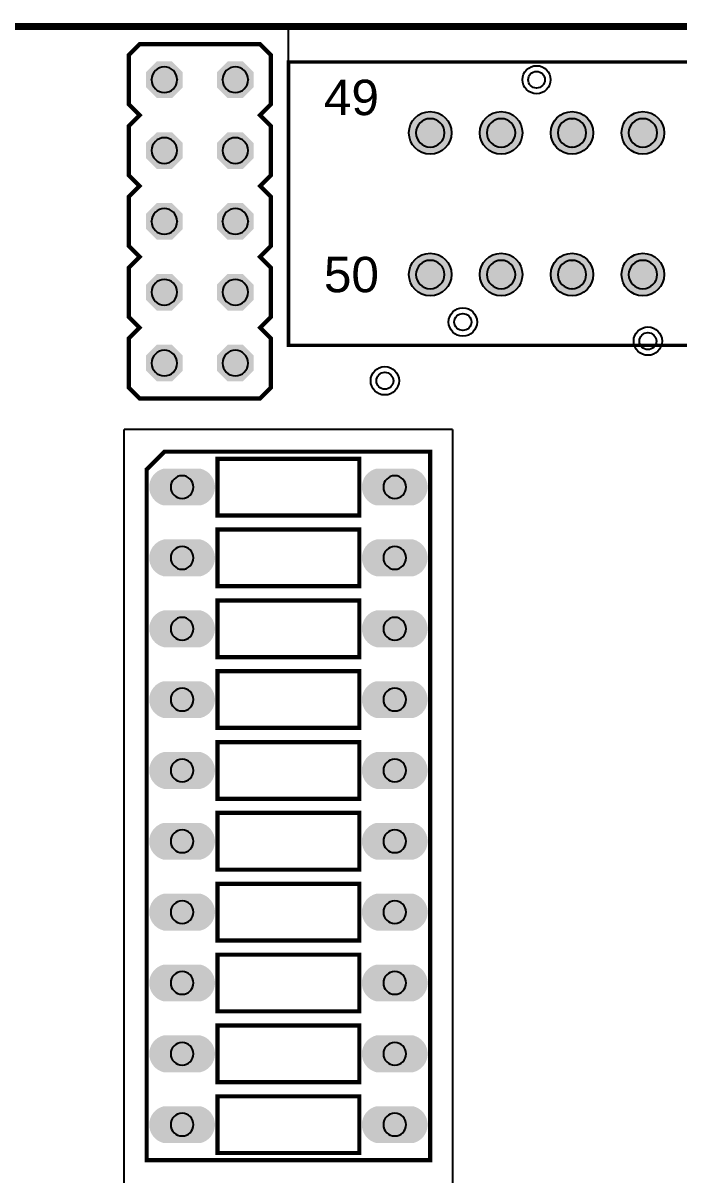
# Model space of a CAD drawing. Header units: millimetres. Extents: x -269 to 152, y -111 to 76.
# Drawn here: x 9.15 to 32.65, y -11.16 to 30.14 of the extents above; entities that cross this region are included whole.
import ezdxf

# ---------------------------------------------------------------- set-up
doc = ezdxf.new("R2010")
doc.units = ezdxf.units.MM
doc.layers.get('0').update_dxf_attribs({"color": 18, "lineweight": 25, "true_color": 0x000000})
doc.layers.add('iBOLIT', color=1, linetype='Continuous', lineweight=25, true_color=0xff0000)
doc.styles.add('textstyle14', font='arial.ttf')
doc.styles.add('textstyle15', font='arial.ttf')

msp = doc.modelspace()

# ---------------------------------------------------------------- hatches: boundary and pattern name
at = {"layer": 'iBOLIT', "transparency": 33554687}
for points in [[(13.94273200000008, 28.76692800000011), (13.55792200000008, 28.3821180000001), (13.55792200000008, 27.8377960000001), (13.94273200000008, 27.45273200000011), (14.48705400000008, 27.45273200000011), (14.87211800000009, 27.8377960000001), (14.87211800000009, 28.3821180000001), (14.48705400000008, 28.76692800000011)], [(16.48273200000008, 28.76692800000011), (16.09792200000008, 28.3821180000001), (16.09792200000008, 27.8377960000001), (16.48273200000008, 27.45273200000011), (17.02705400000008, 27.45273200000011), (17.41211800000008, 27.8377960000001), (17.41211800000008, 28.3821180000001), (17.02705400000008, 28.76692800000011)], [(13.94273200000008, 26.2269280000001), (13.55792200000008, 25.84211800000007), (13.55792200000008, 25.29779600000006), (13.94273200000008, 24.91273200000006), (14.48705400000008, 24.91273200000006), (14.87211800000009, 25.29779600000006), (14.87211800000009, 25.84211800000007), (14.48705400000008, 26.2269280000001)], [(16.48273200000008, 26.2269280000001), (16.09792200000008, 25.84211800000007), (16.09792200000008, 25.29779600000006), (16.48273200000008, 24.91273200000006), (17.02705400000008, 24.91273200000006), (17.41211800000008, 25.29779600000006), (17.41211800000008, 25.84211800000007), (17.02705400000008, 26.2269280000001)], [(13.94273200000008, 23.68692800000001), (13.55792200000008, 23.30211800000006), (13.55792200000008, 22.75779600000006), (13.94273200000008, 22.37273200000006), (14.48705400000008, 22.37273200000006), (14.87211800000009, 22.75779600000006), (14.87211800000009, 23.30211800000006), (14.48705400000008, 23.68692800000001)], [(16.48273200000008, 23.68692800000001), (16.09792200000008, 23.30211800000006), (16.09792200000008, 22.75779600000006), (16.48273200000008, 22.37273200000006), (17.02705400000008, 22.37273200000006), (17.41211800000008, 22.75779600000006), (17.41211800000008, 23.30211800000006), (17.02705400000008, 23.68692800000001)], [(13.94273200000008, 21.146928), (13.55792200000008, 20.76211800000006), (13.55792200000008, 20.21779600000006), (13.94273200000008, 19.83273200000006), (14.48705400000008, 19.83273200000006), (14.87211800000009, 20.21779600000006), (14.87211800000009, 20.76211800000006), (14.48705400000008, 21.146928)], [(16.48273200000008, 21.146928), (16.09792200000008, 20.76211800000006), (16.09792200000008, 20.21779600000006), (16.48273200000008, 19.83273200000006), (17.02705400000008, 19.83273200000006), (17.41211800000008, 20.21779600000006), (17.41211800000008, 20.76211800000006), (17.02705400000008, 21.146928)], [(13.94273200000008, 18.60692800000001), (13.55792200000008, 18.22211800000007), (13.55792200000008, 17.67779600000006), (13.94273200000008, 17.29273200000006), (14.48705400000008, 17.29273200000006), (14.87211800000009, 17.67779600000006), (14.87211800000009, 18.22211800000007), (14.48705400000008, 18.60692800000001)], [(16.48273200000008, 18.60692800000001), (16.09792200000008, 18.22211800000007), (16.09792200000008, 17.67779600000006), (16.48273200000008, 17.29273200000006), (17.02705400000008, 17.29273200000006), (17.41211800000008, 17.67779600000006), (17.41211800000008, 18.22211800000007), (17.02705400000008, 18.60692800000001)]]:
    msp.add_hatch(color=256, dxfattribs=at).paths.add_polyline_path(points, flags=0)
h = msp.add_hatch(color=256, dxfattribs=at)
edge = h.paths.add_edge_path(flags=0)
edge.add_arc((23.74002000000009, 26.20483000000013), 0.7619999999999999, 180, 360)
edge.add_arc((23.74002000000009, 26.20483000000013), 0.7619999999999999, 0, 180)
h = msp.add_hatch(color=256, dxfattribs=at)
edge = h.paths.add_edge_path(flags=0)
edge.add_arc((26.28002000000009, 26.20483000000013), 0.7619999999999999, 180, 360)
edge.add_arc((26.28002000000009, 26.20483000000013), 0.7619999999999999, 0, 180)
h = msp.add_hatch(color=256, dxfattribs=at)
edge = h.paths.add_edge_path(flags=0)
edge.add_arc((28.82002000000009, 26.20483000000013), 0.7619999999999999, 180, 360)
edge.add_arc((28.82002000000009, 26.20483000000013), 0.7619999999999999, 0, 180)
h = msp.add_hatch(color=256, dxfattribs=at)
edge = h.paths.add_edge_path(flags=0)
edge.add_arc((31.36002000000009, 26.20483000000013), 0.7619999999999999, 180, 360)
edge.add_arc((31.36002000000009, 26.20483000000013), 0.7619999999999999, 0, 180)
h = msp.add_hatch(color=256, dxfattribs=at)
edge = h.paths.add_edge_path(flags=0)
edge.add_arc((23.74002000000009, 21.12483000000003), 0.7619999999999999, 180, 360)
edge.add_arc((23.74002000000009, 21.12483000000003), 0.7619999999999999, 0, 180)
h = msp.add_hatch(color=256, dxfattribs=at)
edge = h.paths.add_edge_path(flags=0)
edge.add_arc((26.28002000000009, 21.12483000000003), 0.7619999999999999, 180, 360)
edge.add_arc((26.28002000000009, 21.12483000000003), 0.7619999999999999, 0, 180)
h = msp.add_hatch(color=256, dxfattribs=at)
edge = h.paths.add_edge_path(flags=0)
edge.add_arc((28.82002000000009, 21.12483000000003), 0.7619999999999999, 180, 360)
edge.add_arc((28.82002000000009, 21.12483000000003), 0.7619999999999999, 0, 180)
h = msp.add_hatch(color=256, dxfattribs=at)
edge = h.paths.add_edge_path(flags=0)
edge.add_arc((31.36002000000009, 21.12483000000003), 0.7619999999999999, 180, 360)
edge.add_arc((31.36002000000009, 21.12483000000003), 0.7619999999999999, 0, 180)
h = msp.add_hatch(color=256, dxfattribs=at)
edge = h.paths.add_edge_path(flags=0)
edge.add_arc((14.35070522411781, 13.50483000000004), 0.6797621712253882, 103.70794802555503, 256.29205197444503, ccw=False)
edge.add_line((14.1896200000001, 14.16523000000004), (15.51042000000009, 14.16523000000004))
edge.add_arc((15.34933477588238, 13.50483000000004), 0.6797621712253882, -76.29205197444497, 76.29205197444497, ccw=False)
edge.add_line((15.51042000000009, 12.84443000000004), (14.1896200000001, 12.84443000000004))
h = msp.add_hatch(color=256, dxfattribs=at)
edge = h.paths.add_edge_path(flags=0)
edge.add_arc((21.97070522411781, 13.50483000000004), 0.6797621712253882, 103.70794802555503, 256.29205197444503, ccw=False)
edge.add_line((21.8096200000001, 14.16523000000004), (23.13042000000009, 14.16523000000004))
edge.add_arc((22.96933477588237, 13.50483000000004), 0.6797621712253882, -76.29205197444497, 76.29205197444497, ccw=False)
edge.add_line((23.13042000000009, 12.84443000000004), (21.80962000000009, 12.84443000000004))
h = msp.add_hatch(color=256, dxfattribs=at)
edge = h.paths.add_edge_path(flags=0)
edge.add_arc((14.35070522411781, 10.96483000000003), 0.6797621712253882, 103.70794802555503, 256.29205197444503, ccw=False)
edge.add_line((14.1896200000001, 11.62523000000003), (15.51042000000009, 11.62523000000003))
edge.add_arc((15.34933477588238, 10.96483000000003), 0.6797621712253882, -76.29205197444497, 76.29205197444497, ccw=False)
edge.add_line((15.51042000000009, 10.30443000000003), (14.1896200000001, 10.30443000000003))
h = msp.add_hatch(color=256, dxfattribs=at)
edge = h.paths.add_edge_path(flags=0)
edge.add_arc((21.97070522411781, 10.96483000000003), 0.6797621712253882, 103.70794802555503, 256.29205197444503, ccw=False)
edge.add_line((21.8096200000001, 11.62523000000003), (23.13042000000009, 11.62523000000003))
edge.add_arc((22.96933477588237, 10.96483000000003), 0.6797621712253882, -76.29205197444497, 76.29205197444497, ccw=False)
edge.add_line((23.13042000000009, 10.30443000000003), (21.80962000000009, 10.30443000000003))
h = msp.add_hatch(color=256, dxfattribs=at)
edge = h.paths.add_edge_path(flags=0)
edge.add_arc((14.35070522411781, 8.424830000000043), 0.6797621712253882, 103.70794802555503, 256.29205197444503, ccw=False)
edge.add_line((14.1896200000001, 9.085230000000042), (15.51042000000009, 9.085230000000038))
edge.add_arc((15.34933477588238, 8.424830000000043), 0.6797621712253882, -76.29205197444497, 76.29205197444497, ccw=False)
edge.add_line((15.51042000000009, 7.764430000000043), (14.1896200000001, 7.764430000000043))
h = msp.add_hatch(color=256, dxfattribs=at)
edge = h.paths.add_edge_path(flags=0)
edge.add_arc((21.97070522411781, 8.424830000000043), 0.6797621712253882, 103.70794802555503, 256.29205197444503, ccw=False)
edge.add_line((21.8096200000001, 9.085230000000042), (23.13042000000009, 9.085230000000038))
edge.add_arc((22.96933477588237, 8.424830000000043), 0.6797621712253882, -76.29205197444497, 76.29205197444497, ccw=False)
edge.add_line((23.13042000000009, 7.764430000000043), (21.80962000000009, 7.764430000000043))
h = msp.add_hatch(color=256, dxfattribs=at)
edge = h.paths.add_edge_path(flags=0)
edge.add_arc((14.35070522411781, 5.884830000000036), 0.6797621712253882, 103.70794802555503, 256.29205197444503, ccw=False)
edge.add_line((14.1896200000001, 6.545230000000037), (15.51042000000009, 6.545230000000032))
edge.add_arc((15.34933477588238, 5.884830000000036), 0.6797621712253882, -76.29205197444497, 76.29205197444497, ccw=False)
edge.add_line((15.51042000000009, 5.224430000000037), (14.1896200000001, 5.224430000000037))
h = msp.add_hatch(color=256, dxfattribs=at)
edge = h.paths.add_edge_path(flags=0)
edge.add_arc((21.97070522411781, 5.884830000000036), 0.6797621712253882, 103.70794802555503, 256.29205197444503, ccw=False)
edge.add_line((21.8096200000001, 6.545230000000037), (23.13042000000009, 6.545230000000032))
edge.add_arc((22.96933477588237, 5.884830000000036), 0.6797621712253882, -76.29205197444497, 76.29205197444497, ccw=False)
edge.add_line((23.13042000000009, 5.224430000000037), (21.80962000000009, 5.224430000000037))
h = msp.add_hatch(color=256, dxfattribs=at)
edge = h.paths.add_edge_path(flags=0)
edge.add_arc((14.35070522411781, 3.344830000000044), 0.6797621712253882, 103.70794802555503, 256.29205197444503, ccw=False)
edge.add_line((14.1896200000001, 4.005230000000044), (15.51042000000009, 4.00523000000004))
edge.add_arc((15.34933477588238, 3.344830000000044), 0.6797621712253882, -76.29205197444497, 76.29205197444497, ccw=False)
edge.add_line((15.51042000000009, 2.684430000000044), (14.1896200000001, 2.684430000000044))
h = msp.add_hatch(color=256, dxfattribs=at)
edge = h.paths.add_edge_path(flags=0)
edge.add_arc((21.97070522411781, 3.344830000000044), 0.6797621712253882, 103.70794802555503, 256.29205197444503, ccw=False)
edge.add_line((21.8096200000001, 4.005230000000044), (23.13042000000009, 4.00523000000004))
edge.add_arc((22.96933477588237, 3.344830000000044), 0.6797621712253882, -76.29205197444497, 76.29205197444497, ccw=False)
edge.add_line((23.13042000000009, 2.684430000000044), (21.80962000000009, 2.684430000000044))
h = msp.add_hatch(color=256, dxfattribs=at)
edge = h.paths.add_edge_path(flags=0)
edge.add_arc((14.35070522411781, 0.8048300000000381), 0.6797621712253882, 103.70794802555503, 256.29205197444503, ccw=False)
edge.add_line((14.1896200000001, 1.465230000000038), (15.51042000000009, 1.465230000000034))
edge.add_arc((15.34933477588238, 0.8048300000000381), 0.6797621712253882, -76.29205197444497, 76.29205197444497, ccw=False)
edge.add_line((15.51042000000009, 0.1444300000000385), (14.1896200000001, 0.1444300000000385))
h = msp.add_hatch(color=256, dxfattribs=at)
edge = h.paths.add_edge_path(flags=0)
edge.add_arc((21.97070522411781, 0.8048300000000381), 0.6797621712253882, 103.70794802555503, 256.29205197444503, ccw=False)
edge.add_line((21.8096200000001, 1.465230000000038), (23.13042000000009, 1.465230000000034))
edge.add_arc((22.96933477588237, 0.8048300000000381), 0.6797621712253882, -76.29205197444497, 76.29205197444497, ccw=False)
edge.add_line((23.13042000000009, 0.1444300000000385), (21.80962000000009, 0.1444300000000385))
h = msp.add_hatch(color=256, dxfattribs=at)
edge = h.paths.add_edge_path(flags=0)
edge.add_arc((14.35070522411781, -1.735169999999968), 0.6797621712253882, 103.70794802555503, 256.29205197444503, ccw=False)
edge.add_line((14.1896200000001, -1.074769999999968), (15.51042000000009, -1.074769999999958))
edge.add_arc((15.34933477588238, -1.735169999999968), 0.6797621712253882, -76.29205197444497, 76.29205197444497, ccw=False)
edge.add_line((15.51042000000009, -2.395569999999967), (14.1896200000001, -2.395569999999967))
h = msp.add_hatch(color=256, dxfattribs=at)
edge = h.paths.add_edge_path(flags=0)
edge.add_arc((21.97070522411781, -1.735169999999968), 0.6797621712253882, 103.70794802555503, 256.29205197444503, ccw=False)
edge.add_line((21.8096200000001, -1.074769999999968), (23.13042000000009, -1.074769999999958))
edge.add_arc((22.96933477588237, -1.735169999999968), 0.6797621712253882, -76.29205197444497, 76.29205197444497, ccw=False)
edge.add_line((23.13042000000009, -2.395569999999967), (21.80962000000009, -2.395569999999967))
h = msp.add_hatch(color=256, dxfattribs=at)
edge = h.paths.add_edge_path(flags=0)
edge.add_arc((14.35070522411781, -4.27516999999996), 0.6797621712253882, 103.70794802555503, 256.29205197444503, ccw=False)
edge.add_line((14.1896200000001, -3.614769999999961), (15.51042000000009, -3.614769999999965))
edge.add_arc((15.34933477588238, -4.27516999999996), 0.6797621712253882, -76.29205197444497, 76.29205197444497, ccw=False)
edge.add_line((15.51042000000009, -4.935569999999959), (14.1896200000001, -4.935569999999959))
h = msp.add_hatch(color=256, dxfattribs=at)
edge = h.paths.add_edge_path(flags=0)
edge.add_arc((21.97070522411781, -4.27516999999996), 0.6797621712253882, 103.70794802555503, 256.29205197444503, ccw=False)
edge.add_line((21.8096200000001, -3.614769999999961), (23.13042000000009, -3.614769999999965))
edge.add_arc((22.96933477588237, -4.27516999999996), 0.6797621712253882, -76.29205197444497, 76.29205197444497, ccw=False)
edge.add_line((23.13042000000009, -4.935569999999959), (21.80962000000009, -4.935569999999959))
h = msp.add_hatch(color=256, dxfattribs=at)
edge = h.paths.add_edge_path(flags=0)
edge.add_arc((14.35070522411781, -6.814915999999954), 0.6797621712253882, 103.70794802555503, 256.29205197444503, ccw=False)
edge.add_line((14.1896200000001, -6.154515999999954), (15.51042000000009, -6.154515999999958))
edge.add_arc((15.34933477588238, -6.814915999999954), 0.6797621712253882, -76.29205197444497, 76.29205197444497, ccw=False)
edge.add_line((15.51042000000009, -7.475315999999953), (14.1896200000001, -7.475315999999953))
h = msp.add_hatch(color=256, dxfattribs=at)
edge = h.paths.add_edge_path(flags=0)
edge.add_arc((21.97070522411781, -6.814915999999954), 0.6797621712253882, 103.70794802555503, 256.29205197444503, ccw=False)
edge.add_line((21.8096200000001, -6.154515999999954), (23.13042000000009, -6.154515999999958))
edge.add_arc((22.96933477588237, -6.814915999999954), 0.6797621712253882, -76.29205197444497, 76.29205197444497, ccw=False)
edge.add_line((23.13042000000009, -7.475315999999953), (21.80962000000009, -7.475315999999953))
h = msp.add_hatch(color=256, dxfattribs=at)
edge = h.paths.add_edge_path(flags=0)
edge.add_arc((14.35070522411781, -9.354915999999953), 0.6797621712253882, 103.70794802555503, 256.29205197444503, ccw=False)
edge.add_line((14.1896200000001, -8.694515999999954), (15.51042000000009, -8.694515999999958))
edge.add_arc((15.34933477588238, -9.354915999999953), 0.6797621712253882, -76.29205197444497, 76.29205197444497, ccw=False)
edge.add_line((15.51042000000009, -10.01531599999995), (14.1896200000001, -10.01531599999995))
h = msp.add_hatch(color=256, dxfattribs=at)
edge = h.paths.add_edge_path(flags=0)
edge.add_arc((21.97070522411781, -9.354915999999953), 0.6797621712253882, 103.70794802555503, 256.29205197444503, ccw=False)
edge.add_line((21.8096200000001, -8.694515999999954), (23.13042000000009, -8.694515999999958))
edge.add_arc((22.96933477588237, -9.354915999999953), 0.6797621712253882, -76.29205197444497, 76.29205197444497, ccw=False)
edge.add_line((23.13042000000009, -10.01531599999995), (21.80962000000009, -10.01531599999995))

# ---------------------------------------------------------------- linework, layer by layer
for p, q in [((-4.954500000000081, 30.03749519103819), (18.66002000000009, 30.03749519103819)), ((18.66002000000009, 18.58483000000004), (18.66002000000009, 30.03749519103819)), ((18.66002000000009, 18.58483000000004), (89.77976600000007, 18.58483000000004)), ((12.78002000000009, -44.19091599999994), (12.78002000000009, 15.57483000000004)), ((24.54002000000009, 15.57483000000004), (12.78002000000009, 15.57483000000004)), ((24.54002000000009, 15.57483000000004), (24.54002000000009, -44.19091599999994))]:
    msp.add_line(p, q)
at = {"layer": 'iBOLIT'}
for points, const_width in [([(14.21502000000009, -55.70991599999995), (14.85002000000009, -56.34491599999995), (25.96252000000009, -56.34491599999995), (26.59752000000009, -56.97991599999995), (26.59752000000009, -68.40991599999994), (27.23252000000009, -69.04491599999994), (91.36726600000007, -69.04491599999994), (92.00226600000006, -68.40991599999994), (92.00226600000006, -56.97991599999995), (92.63726600000007, -56.34491599999995), (103.1147660000001, -56.34491599999995), (103.7497660000001, -55.70991599999995), (103.7497660000001, 29.37983000000013), (103.1147660000001, 30.01483000000013), (5.325020000000091, 30.01483000000013), (4.690020000000093, 29.37983000000013), (4.690020000000093, -46.81991599999995), (5.325020000000091, -47.45491599999995), (13.58002000000009, -47.45491599999995), (14.21502000000009, -48.08991599999995), (14.21502000000009, -55.70991599999995)], 0.2539999999999999), ([(17.64402000000009, 24.29983000000003), (18.02502000000009, 23.91883000000003), (18.02502000000009, 22.14083000000004), (17.64402000000009, 21.75983000000004), (18.02502000000009, 21.37883000000004), (18.02502000000009, 19.60083000000003), (17.64402000000009, 19.21983000000003), (18.02502000000009, 18.83883000000003), (18.02502000000009, 17.06083000000004), (17.64402000000009, 16.67983000000004), (13.32602000000009, 16.67983000000004), (12.94502000000009, 17.06083000000004), (12.94502000000009, 18.83883000000003), (13.32602000000009, 19.21983000000003), (12.94502000000009, 19.60083000000003), (12.94502000000009, 21.37883000000004), (13.32602000000009, 21.75983000000004), (12.94502000000009, 22.14083000000004), (12.94502000000009, 23.91883000000003), (13.32602000000009, 24.29983000000003), (12.94502000000009, 24.68083000000003), (12.94502000000009, 26.45883000000012), (13.32602000000009, 26.83983000000012), (12.94502000000009, 27.22083000000012), (12.94502000000009, 28.99883000000013), (13.32602000000009, 29.37983000000013), (17.64402000000009, 29.37983000000013), (18.02502000000009, 28.99883000000013), (18.02502000000009, 27.22083000000012), (17.64402000000009, 26.83983000000012), (18.02502000000009, 26.45883000000012), (18.02502000000009, 24.68083000000003), (17.64402000000009, 24.29983000000003)], 0.1524), ([(18.66002000000009, 28.74483000000012), (89.77976600000007, 28.74483000000012), (89.77976600000007, 18.58483000000004), (18.66002000000009, 18.58483000000004), (18.66002000000009, 28.74483000000012)], 0.127), ([(13.58002000000009, -10.62491599999996), (13.58002000000009, 14.13983000000003), (14.21502000000009, 14.77483000000004), (23.74002000000009, 14.77483000000004), (23.74002000000009, -10.62491599999996), (13.58002000000009, -10.62491599999996)], 0.1524), ([(21.20002000000009, 14.52083000000003), (21.20002000000009, 12.48883000000004), (16.12002000000009, 12.48883000000004), (16.12002000000009, 14.52083000000003), (21.20002000000009, 14.52083000000003)], 0.1524), ([(21.20002000000009, 11.98083000000004), (21.20002000000009, 9.948830000000044), (16.12002000000009, 9.948830000000044), (16.12002000000009, 11.98083000000004), (21.20002000000009, 11.98083000000004)], 0.1524), ([(21.20002000000009, 9.440830000000034), (21.20002000000009, 7.408830000000037), (16.12002000000009, 7.408830000000037), (16.12002000000009, 9.440830000000034), (21.20002000000009, 9.440830000000034)], 0.1524), ([(21.20002000000009, 6.900830000000042), (16.12002000000009, 6.900830000000042), (16.12002000000009, 4.868830000000031), (21.20002000000009, 4.868830000000031), (21.20002000000009, 6.900830000000042)], 0.1524), ([(21.20002000000009, 4.360830000000036), (16.12002000000009, 4.360830000000036), (16.12002000000009, 2.328830000000039), (21.20002000000009, 2.328830000000039), (21.20002000000009, 4.360830000000036)], 0.1524), ([(21.20002000000009, 1.820830000000043), (16.12002000000009, 1.820830000000043), (16.12002000000009, -0.2111699999999672), (21.20002000000009, -0.2111699999999672), (21.20002000000009, 1.820830000000043)], 0.1524), ([(21.20002000000009, -0.7191699999999628), (16.12002000000009, -0.7191699999999628), (16.12002000000009, -2.751169999999959), (21.20002000000009, -2.751169999999959), (21.20002000000009, -0.7191699999999628)], 0.1524), ([(21.20002000000009, -3.259169999999955), (16.12002000000009, -3.259169999999955), (16.12002000000009, -5.291169999999958), (21.20002000000009, -5.291169999999958), (21.20002000000009, -3.259169999999955)], 0.1524), ([(21.20002000000009, -5.798915999999956), (16.12002000000009, -5.798915999999956), (16.12002000000009, -7.830915999999952), (21.20002000000009, -7.830915999999952), (21.20002000000009, -5.798915999999956)], 0.1524), ([(21.20002000000009, -8.338915999999955), (16.12002000000009, -8.338915999999955), (16.12002000000009, -10.37091599999995), (21.20002000000009, -10.37091599999995), (21.20002000000009, -8.338915999999955)], 0.1524)]:
    msp.add_lwpolyline(points, close=True, dxfattribs=dict(at, const_width=const_width))
for points in [[(13.75782000000009, 28.11237000000014), (13.75782000000009, 28.10729000000012)], [(14.67222000000009, 28.11237000000014), (14.67222000000009, 28.10729000000012)], [(16.29782000000009, 28.11237000000014), (16.29782000000009, 28.10729000000012)], [(17.21222000000009, 28.11237000000014), (17.21222000000009, 28.10729000000012)], [(23.7425600000001, 26.71283000000012), (23.73748000000008, 26.71283000000012)], [(26.2825600000001, 26.71283000000012), (26.27748000000008, 26.71283000000012)], [(28.8225600000001, 26.71283000000012), (28.81748000000008, 26.71283000000012)], [(31.36256000000009, 26.71283000000012), (31.35748000000008, 26.71283000000012)], [(23.7425600000001, 25.69683000000003), (23.73748000000008, 25.69683000000003)], [(26.2825600000001, 25.69683000000003), (26.27748000000008, 25.69683000000003)], [(28.8225600000001, 25.69683000000003), (28.81748000000008, 25.69683000000003)], [(31.36256000000009, 25.69683000000003), (31.35748000000008, 25.69683000000003)], [(13.75782000000009, 25.57237000000005), (13.75782000000009, 25.56729000000003)], [(14.67222000000009, 25.57237000000005), (14.67222000000009, 25.56729000000003)], [(16.29782000000009, 25.57237000000005), (16.29782000000009, 25.56729000000003)], [(17.21222000000009, 25.57237000000005), (17.21222000000009, 25.56729000000003)], [(13.75782000000009, 23.03237000000004), (13.75782000000009, 23.02729000000002)], [(14.67222000000009, 23.03237000000004), (14.67222000000009, 23.02729000000002)], [(16.29782000000009, 23.03237000000004), (16.29782000000009, 23.02729000000002)], [(17.21222000000009, 23.03237000000004), (17.21222000000009, 23.02729000000002)], [(23.7425600000001, 21.63283000000004), (23.73748000000008, 21.63283000000004)], [(26.2825600000001, 21.63283000000004), (26.27748000000008, 21.63283000000004)], [(28.8225600000001, 21.63283000000004), (28.81748000000008, 21.63283000000004)], [(31.36256000000009, 21.63283000000004), (31.35748000000008, 21.63283000000004)], [(13.75782000000009, 20.49237000000005), (13.75782000000009, 20.48729000000003)], [(14.67222000000009, 20.49237000000005), (14.67222000000009, 20.48729000000003)], [(16.29782000000009, 20.49237000000005), (16.29782000000009, 20.48729000000003)], [(17.21222000000009, 20.49237000000005), (17.21222000000009, 20.48729000000003)], [(23.7425600000001, 20.61683000000004), (23.73748000000008, 20.61683000000004)], [(26.2825600000001, 20.61683000000004), (26.27748000000008, 20.61683000000004)], [(28.8225600000001, 20.61683000000004), (28.81748000000008, 20.61683000000004)], [(31.36256000000009, 20.61683000000004), (31.35748000000008, 20.61683000000004)], [(13.75782000000009, 17.95237000000004), (13.75782000000009, 17.94729000000002)], [(14.67222000000009, 17.95237000000004), (14.67222000000009, 17.94729000000002)], [(16.29782000000009, 17.95237000000004), (16.29782000000009, 17.94729000000002)], [(17.21222000000009, 17.95237000000004), (17.21222000000009, 17.94729000000002)], [(14.85256000000009, 13.91123000000003), (14.84748000000008, 13.91123000000003)], [(22.4725600000001, 13.91123000000003), (22.46748000000008, 13.91123000000003)], [(14.85256000000009, 13.09843000000004), (14.84748000000008, 13.09843000000004)], [(22.4725600000001, 13.09843000000004), (22.46748000000008, 13.09843000000004)], [(14.85256000000009, 11.37123000000004), (14.84748000000008, 11.37123000000004)], [(22.4725600000001, 11.37123000000004), (22.46748000000008, 11.37123000000004)], [(14.85256000000009, 10.55843000000003), (14.84748000000008, 10.55843000000003)], [(22.4725600000001, 10.55843000000003), (22.46748000000008, 10.55843000000003)], [(14.85256000000009, 8.831230000000033), (14.84748000000008, 8.831230000000033)], [(22.4725600000001, 8.831230000000033), (22.46748000000008, 8.831230000000033)], [(14.85256000000009, 8.018430000000038), (14.84748000000008, 8.018430000000038)], [(22.4725600000001, 8.018430000000038), (22.46748000000008, 8.018430000000038)], [(14.85256000000009, 6.291230000000041), (14.84748000000008, 6.291230000000041)], [(22.4725600000001, 6.291230000000041), (22.46748000000008, 6.291230000000041)], [(14.85256000000009, 5.478430000000031), (14.84748000000008, 5.478430000000031)], [(22.4725600000001, 5.478430000000031), (22.46748000000008, 5.478430000000031)], [(14.85256000000009, 3.751230000000035), (14.84748000000008, 3.751230000000035)], [(22.4725600000001, 3.751230000000035), (22.46748000000008, 3.751230000000035)], [(14.85256000000009, 2.938430000000039), (14.84748000000008, 2.938430000000039)], [(22.4725600000001, 2.938430000000039), (22.46748000000008, 2.938430000000039)], [(14.85256000000009, 1.211230000000043), (14.84748000000008, 1.211230000000043)], [(22.4725600000001, 1.211230000000043), (22.46748000000008, 1.211230000000043)], [(14.85256000000009, 0.3984300000000331), (14.84748000000008, 0.3984300000000331)], [(22.4725600000001, 0.3984300000000331), (22.46748000000008, 0.3984300000000331)], [(14.85256000000009, -1.328769999999963), (14.84748000000008, -1.328769999999963)], [(22.4725600000001, -1.328769999999963), (22.46748000000008, -1.328769999999963)], [(14.85256000000009, -2.141569999999959), (14.84748000000008, -2.141569999999959)], [(22.4725600000001, -2.141569999999959), (22.46748000000008, -2.141569999999959)], [(14.85256000000009, -3.868769999999955), (14.84748000000008, -3.868769999999955)], [(22.4725600000001, -3.868769999999955), (22.46748000000008, -3.868769999999955)], [(14.85256000000009, -4.681569999999965), (14.84748000000008, -4.681569999999965)], [(22.4725600000001, -4.681569999999965), (22.46748000000008, -4.681569999999965)], [(14.85256000000009, -6.408515999999956), (14.84748000000008, -6.408515999999956)], [(22.4725600000001, -6.408515999999956), (22.46748000000008, -6.408515999999956)], [(14.85256000000009, -7.221315999999952), (14.84748000000008, -7.221315999999952)], [(22.4725600000001, -7.221315999999952), (22.46748000000008, -7.221315999999952)], [(14.85256000000009, -8.948515999999955), (14.84748000000008, -8.948515999999955)], [(22.4725600000001, -8.948515999999955), (22.46748000000008, -8.948515999999955)], [(14.85256000000009, -9.761315999999951), (14.84748000000008, -9.761315999999951)], [(22.4725600000001, -9.761315999999951), (22.46748000000008, -9.761315999999951)]]:
    msp.add_lwpolyline(points, close=True, dxfattribs=at)
for centre, radius in [((27.55002000000009, 28.10983000000013), 0.5031739999999999), ((27.55002000000009, 28.10983000000013), 0.299974), ((23.74002000000009, 26.20483000000013), 0.7619999999999999), ((26.28002000000009, 26.20483000000013), 0.7619999999999999), ((28.82002000000009, 26.20483000000013), 0.7619999999999999), ((31.36002000000009, 26.20483000000013), 0.7619999999999999), ((23.74002000000009, 21.12483000000003), 0.7619999999999999), ((26.28002000000009, 21.12483000000003), 0.7619999999999999), ((28.82002000000009, 21.12483000000003), 0.7619999999999999), ((31.36002000000009, 21.12483000000003), 0.7619999999999999), ((24.90842000000009, 19.42303000000004), 0.5079999999999999), ((24.90842000000009, 19.42303000000004), 0.3048), ((31.53782000000009, 18.73723000000004), 0.5079999999999999), ((31.53782000000009, 18.73723000000004), 0.3048), ((22.11442000000009, 17.31483000000003), 0.5079999999999999), ((22.11442000000009, 17.31483000000003), 0.3048)]:
    msp.add_circle(centre, radius, dxfattribs=at)
for centre, radius, start, end in [((14.21502000000009, 28.11237000000014), 0.4571999999999999, 0, 180), ((16.75502000000009, 28.11237000000014), 0.4571999999999999, 0, 180), ((14.21502000000009, 28.10729000000012), 0.4571999999999999, 180, 0), ((16.75502000000009, 28.10729000000012), 0.4571999999999999, 180, 0), ((23.73748000000008, 26.20483000000013), 0.5079999999999999, 90, 270), ((23.7425600000001, 26.20483000000013), 0.5079999999999999, 270, 90), ((26.27748000000008, 26.20483000000013), 0.5079999999999999, 90, 270), ((26.2825600000001, 26.20483000000013), 0.5079999999999999, 270, 90), ((28.81748000000008, 26.20483000000013), 0.5079999999999999, 90, 270), ((28.8225600000001, 26.20483000000013), 0.5079999999999999, 270, 90), ((31.35748000000008, 26.20483000000013), 0.5079999999999999, 90, 270), ((31.36256000000009, 26.20483000000013), 0.5079999999999999, 270, 90), ((14.21502000000009, 25.57237000000005), 0.4571999999999999, 0, 180), ((16.75502000000009, 25.57237000000005), 0.4571999999999999, 0, 180), ((14.21502000000009, 25.56729000000003), 0.4571999999999999, 180, 0), ((16.75502000000009, 25.56729000000003), 0.4571999999999999, 180, 0), ((14.21502000000009, 23.03237000000004), 0.4571999999999999, 0, 180), ((16.75502000000009, 23.03237000000004), 0.4571999999999999, 0, 180), ((14.21502000000009, 23.02729000000002), 0.4571999999999999, 180, 0), ((16.75502000000009, 23.02729000000002), 0.4571999999999999, 180, 0), ((23.73748000000008, 21.12483000000003), 0.5079999999999999, 90, 270), ((23.7425600000001, 21.12483000000003), 0.5079999999999999, 270, 90), ((26.27748000000008, 21.12483000000003), 0.5079999999999999, 90, 270), ((26.2825600000001, 21.12483000000003), 0.5079999999999999, 270, 90), ((28.81748000000008, 21.12483000000003), 0.5079999999999999, 90, 270), ((28.8225600000001, 21.12483000000003), 0.5079999999999999, 270, 90), ((31.35748000000008, 21.12483000000003), 0.5079999999999999, 90, 270), ((31.36256000000009, 21.12483000000003), 0.5079999999999999, 270, 90), ((14.21502000000009, 20.49237000000005), 0.4571999999999999, 0, 180), ((16.75502000000009, 20.49237000000005), 0.4571999999999999, 0, 180), ((14.21502000000009, 20.48729000000003), 0.4571999999999999, 180, 0), ((16.75502000000009, 20.48729000000003), 0.4571999999999999, 180, 0), ((14.21502000000009, 17.95237000000004), 0.4571999999999999, 0, 180), ((16.75502000000009, 17.95237000000004), 0.4571999999999999, 0, 180), ((14.21502000000009, 17.94729000000002), 0.4571999999999999, 180, 0), ((16.75502000000009, 17.94729000000002), 0.4571999999999999, 180, 0), ((14.84748000000008, 13.50483000000004), 0.4063999999999999, 90, 270), ((14.85256000000009, 13.50483000000004), 0.4063999999999999, 270, 90), ((22.46748000000008, 13.50483000000004), 0.4063999999999999, 90, 270), ((22.4725600000001, 13.50483000000004), 0.4063999999999999, 270, 90), ((14.84748000000008, 10.96483000000003), 0.4063999999999999, 90, 270), ((14.85256000000009, 10.96483000000003), 0.4063999999999999, 270, 90), ((22.46748000000008, 10.96483000000003), 0.4063999999999999, 90, 270), ((22.4725600000001, 10.96483000000003), 0.4063999999999999, 270, 90), ((14.84748000000008, 8.424830000000043), 0.4063999999999999, 90, 270), ((14.85256000000009, 8.424830000000043), 0.4063999999999999, 270, 90), ((22.46748000000008, 8.424830000000043), 0.4063999999999999, 90, 270), ((22.4725600000001, 8.424830000000043), 0.4063999999999999, 270, 90), ((14.84748000000008, 5.884830000000036), 0.4063999999999999, 90, 270), ((14.85256000000009, 5.884830000000036), 0.4063999999999999, 270, 90), ((22.46748000000008, 5.884830000000036), 0.4063999999999999, 90, 270), ((22.4725600000001, 5.884830000000036), 0.4063999999999999, 270, 90), ((14.84748000000008, 3.344830000000044), 0.4063999999999999, 90, 270), ((14.85256000000009, 3.344830000000044), 0.4063999999999999, 270, 90), ((22.46748000000008, 3.344830000000044), 0.4063999999999999, 90, 270), ((22.4725600000001, 3.344830000000044), 0.4063999999999999, 270, 90), ((14.84748000000008, 0.8048300000000381), 0.4063999999999999, 90, 270), ((14.85256000000009, 0.8048300000000381), 0.4063999999999999, 270, 90), ((22.46748000000008, 0.8048300000000381), 0.4063999999999999, 90, 270), ((22.4725600000001, 0.8048300000000381), 0.4063999999999999, 270, 90), ((14.84748000000008, -1.735169999999968), 0.4063999999999999, 90, 270), ((14.85256000000009, -1.735169999999968), 0.4063999999999999, 270, 90), ((22.46748000000008, -1.735169999999968), 0.4063999999999999, 90, 270), ((22.4725600000001, -1.735169999999968), 0.4063999999999999, 270, 90), ((14.84748000000008, -4.27516999999996), 0.4063999999999999, 90, 270), ((14.85256000000009, -4.27516999999996), 0.4063999999999999, 270, 90), ((22.46748000000008, -4.27516999999996), 0.4063999999999999, 90, 270), ((22.4725600000001, -4.27516999999996), 0.4063999999999999, 270, 90), ((14.84748000000008, -6.814915999999954), 0.4063999999999999, 90, 270), ((14.85256000000009, -6.814915999999954), 0.4063999999999999, 270, 90), ((22.46748000000008, -6.814915999999954), 0.4063999999999999, 90, 270), ((22.4725600000001, -6.814915999999954), 0.4063999999999999, 270, 90), ((14.84748000000008, -9.354915999999953), 0.4063999999999999, 90, 270), ((14.85256000000009, -9.354915999999953), 0.4063999999999999, 270, 90), ((22.46748000000008, -9.354915999999953), 0.4063999999999999, 90, 270), ((22.4725600000001, -9.354915999999953), 0.4063999999999999, 270, 90)]:
    msp.add_arc(centre, radius, start, end, dxfattribs=at)

# ---------------------------------------------------------------- texts
for s, style, p in [('49', 'textstyle14', (19.93002000000008, 26.83983000000018)), ('50', 'textstyle15', (19.93002000000011, 20.48983000000004))]:
    msp.add_text(s, height=1.27, dxfattribs=dict(at, style=style)).set_placement(p)

doc.saveas('drawing.dxf')
